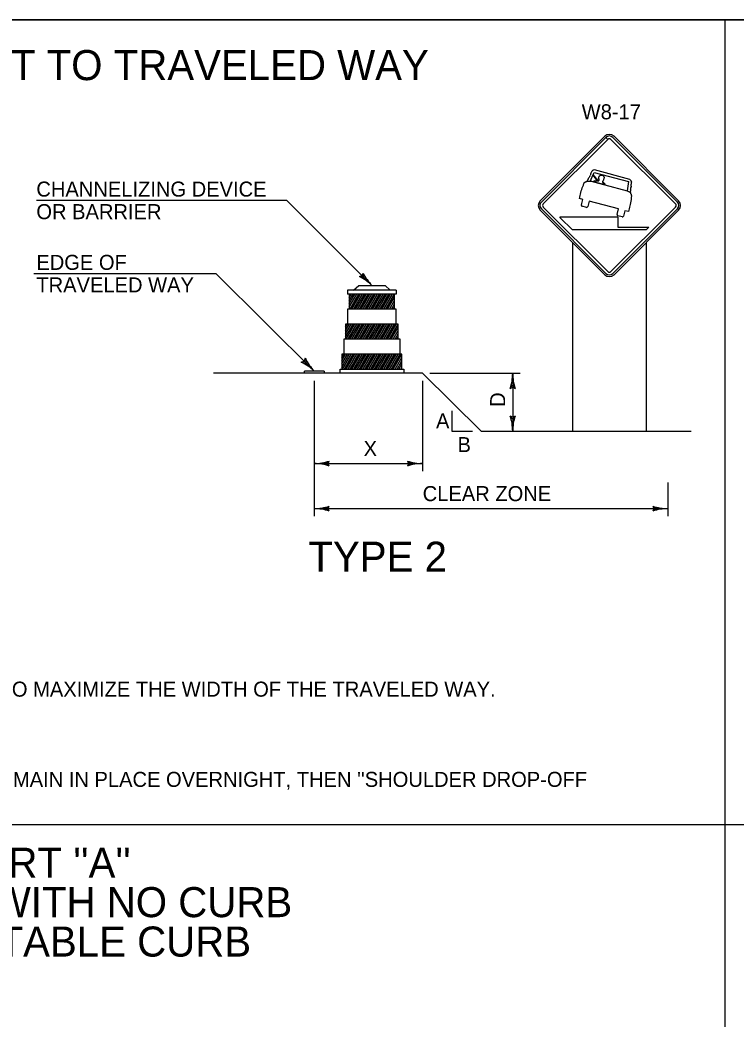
# Model space of a CAD drawing. Extents: x 0 to 32, y 0 to 21.
# Drawn here: x 6.22 to 12.89, y 11.7 to 21 of the extents above; entities that cross this region are included whole.
import ezdxf

# ---------------------------------------------------------------- set-up
doc = ezdxf.new("R2010")
doc.units = 0
for name, color, linetype in [('Default', 7, 'Continuous'), ('Level 1', 7, 'Continuous'), ('Level 60', 7, 'Continuous'), ('Level 63', 7, 'Continuous')]:
    doc.layers.add(name, color=color, linetype=linetype)

msp = doc.modelspace()

# ---------------------------------------------------------------- linework, layer by layer
at = {"layer": 'Default'}
msp.add_lwpolyline([(0, 21), (32, 21), (32, 0), (0, 0)], close=True, dxfattribs=at)
at = {"layer": 'Level 1'}
for p, q in [((11.6658, 19.9173), (11.0645, 19.316)), ((11.0752, 19.3053), (11.6765, 19.9066)), ((11.6765, 19.9066), (11.6944, 19.8887)), ((11.741, 19.9066), (12.3423, 19.3053)), ((12.353, 19.316), (11.7517, 19.9173)), ((11.6944, 19.8887), (11.0931, 19.2874)), ((12.3244, 19.2874), (11.7231, 19.8887)), ((11.519, 19.534), (11.5153, 19.5279)), ((11.5223, 19.5402), (11.519, 19.534)), ((11.5255, 19.5466), (11.5223, 19.5402)), ((11.5255, 19.5466), (11.5284, 19.5529)), ((11.5314, 19.5595), (11.5284, 19.5529)), ((11.5343, 19.5659), (11.5314, 19.5595)), ((11.5316, 19.5013), (11.5549, 19.5549)), ((11.5372, 19.5724), (11.5343, 19.5659)), ((11.5402, 19.5788), (11.5372, 19.5724)), ((11.5435, 19.5851), (11.5402, 19.5788)), ((11.5471, 19.5913), (11.5435, 19.5851)), ((11.5471, 19.5913), (11.5477, 19.5923)), ((11.5477, 19.5923), (11.5486, 19.5933)), ((11.5486, 19.5933), (11.5495, 19.5945)), ((11.5506, 19.5956), (11.5495, 19.5945)), ((11.5506, 19.5956), (11.5518, 19.5969)), ((11.553, 19.598), (11.5518, 19.5969)), ((11.5544, 19.5991), (11.553, 19.598)), ((11.5558, 19.6002), (11.5544, 19.5991)), ((11.558, 19.5621), (11.5549, 19.5549)), ((11.5549, 19.5549), (11.558, 19.5621)), ((11.5549, 19.5549), (11.5958, 19.5025)), ((11.5558, 19.6002), (11.5573, 19.6012)), ((11.5588, 19.602), (11.5573, 19.6012)), ((11.558, 19.5621), (11.5663, 19.5811)), ((11.6035, 19.5031), (11.558, 19.5621)), ((11.5693, 19.6035), (11.5588, 19.602)), ((11.5663, 19.5811), (11.8868, 19.4952)), ((11.8999, 19.515), (11.5693, 19.6035)), ((11.6097, 19.5345), (11.6104, 19.537)), ((11.6104, 19.537), (11.6114, 19.5396)), ((11.6114, 19.5396), (11.6132, 19.5423)), ((11.6152, 19.545), (11.6132, 19.5423)), ((11.6152, 19.545), (11.6178, 19.5475)), ((11.6205, 19.5498), (11.6178, 19.5475)), ((11.6205, 19.5498), (11.6237, 19.552)), ((11.6237, 19.552), (11.6269, 19.5539)), ((11.6269, 19.5539), (11.6302, 19.5554)), ((11.6318, 19.5559), (11.6302, 19.5554)), ((11.6415, 19.5545), (11.6454, 19.5525)), ((11.6479, 19.5509), (11.6454, 19.5525)), ((11.6504, 19.549), (11.6479, 19.5509)), ((11.6504, 19.549), (11.6527, 19.5472)), ((11.6548, 19.5452), (11.6527, 19.5472)), ((11.6548, 19.5452), (11.6566, 19.5432)), ((11.6566, 19.5432), (11.6582, 19.5412)), ((11.6582, 19.5412), (11.6593, 19.5394)), ((11.6601, 19.5378), (11.6593, 19.5394)), ((11.6603, 19.5363), (11.6596, 19.531)), ((11.6601, 19.5378), (11.6603, 19.5363)), ((11.4564, 19.4358), (11.4614, 19.4495)), ((11.4614, 19.4495), (11.4663, 19.4631)), ((11.4663, 19.4631), (11.4713, 19.4764)), ((11.4713, 19.4764), (11.472, 19.478)), ((11.472, 19.478), (11.4728, 19.4796)), ((11.4728, 19.4796), (11.4735, 19.4811)), ((11.4735, 19.4811), (11.4744, 19.4827)), ((11.4744, 19.4827), (11.4753, 19.4841)), ((11.4753, 19.4841), (11.4761, 19.4854)), ((11.4761, 19.4854), (11.477, 19.4866)), ((11.477, 19.4866), (11.4777, 19.4876)), ((11.4777, 19.4876), (11.4784, 19.4885)), ((11.4784, 19.4885), (11.479, 19.4889)), ((11.479, 19.4889), (11.4806, 19.4898)), ((11.4806, 19.4898), (11.4824, 19.4909)), ((11.4824, 19.4909), (11.4843, 19.4919)), ((11.4843, 19.4919), (11.4862, 19.4928)), ((11.4862, 19.4928), (11.4883, 19.4938)), ((11.4883, 19.4938), (11.4904, 19.4948)), ((11.4904, 19.4948), (11.4924, 19.4957)), ((11.4924, 19.4957), (11.4942, 19.4963)), ((11.4942, 19.4963), (11.4959, 19.497)), ((11.4959, 19.497), (11.4974, 19.4975)), ((11.4974, 19.4975), (11.4959, 19.497)), ((11.4967, 19.4972), (11.5316, 19.5013)), ((11.4967, 19.4972), (11.5316, 19.5013)), ((11.5606, 19.4936), (11.4967, 19.4972)), ((11.4996, 19.4995), (11.4974, 19.4975)), ((11.5016, 19.5019), (11.4996, 19.4995)), ((11.5035, 19.5047), (11.5016, 19.5019)), ((11.5053, 19.5078), (11.5035, 19.5047)), ((11.507, 19.511), (11.5053, 19.5078)), ((11.5087, 19.5144), (11.507, 19.511)), ((11.5087, 19.5144), (11.5103, 19.5177)), ((11.5119, 19.5212), (11.5103, 19.5177)), ((11.5136, 19.5245), (11.5119, 19.5212)), ((11.5136, 19.5245), (11.5153, 19.5279)), ((11.5316, 19.5013), (11.5606, 19.4936)), ((11.5316, 19.5013), (11.5606, 19.4936)), ((11.5617, 19.4957), (11.5606, 19.4936)), ((11.6677, 19.4649), (11.5606, 19.4936)), ((11.5606, 19.4936), (11.6677, 19.4649)), ((11.5617, 19.4957), (11.5634, 19.4981)), ((11.5634, 19.4981), (11.5654, 19.5002)), ((11.5654, 19.5002), (11.5673, 19.502)), ((11.5673, 19.502), (11.5694, 19.5032)), ((11.5751, 19.5039), (11.5779, 19.5037)), ((11.5779, 19.5037), (11.5806, 19.5034)), ((11.5806, 19.5034), (11.5833, 19.503)), ((11.5833, 19.503), (11.5861, 19.5028)), ((11.5861, 19.5028), (11.5889, 19.5025)), ((11.5889, 19.5025), (11.5916, 19.5025)), ((11.5916, 19.5025), (11.5943, 19.5025)), ((11.5958, 19.5025), (11.5943, 19.5025)), ((11.5958, 19.5025), (11.6035, 19.5031)), ((11.6035, 19.5031), (11.6046, 19.5029)), ((11.6057, 19.5029), (11.6046, 19.5029)), ((11.6057, 19.5029), (11.6065, 19.5029)), ((11.6074, 19.5029), (11.6065, 19.5029)), ((11.6074, 19.5029), (11.6081, 19.5031)), ((11.6081, 19.5031), (11.6088, 19.5032)), ((11.6088, 19.5251), (11.6085, 19.5274)), ((11.6093, 19.523), (11.6088, 19.5251)), ((11.6088, 19.5032), (11.6094, 19.5033)), ((11.61, 19.5208), (11.6093, 19.523)), ((11.6094, 19.5033), (11.6101, 19.5035)), ((11.61, 19.5208), (11.6106, 19.5186)), ((11.6101, 19.5035), (11.6108, 19.5035)), ((11.6112, 19.5164), (11.6106, 19.5186)), ((11.6108, 19.5035), (11.6111, 19.5043)), ((11.6111, 19.5043), (11.6113, 19.5051)), ((11.6116, 19.5143), (11.6112, 19.5164)), ((11.6115, 19.5059), (11.6113, 19.5051)), ((11.6117, 19.5068), (11.6115, 19.5059)), ((11.6116, 19.5143), (11.6116, 19.5122)), ((11.6117, 19.5112), (11.6116, 19.5122)), ((11.6117, 19.5112), (11.6117, 19.5103)), ((11.6117, 19.5103), (11.6118, 19.5093)), ((11.6118, 19.5076), (11.6117, 19.5068)), ((11.6118, 19.5084), (11.6118, 19.5093)), ((11.6118, 19.5084), (11.6118, 19.5076)), ((11.6445, 19.4941), (11.6426, 19.4921)), ((11.6426, 19.4921), (11.643, 19.4919)), ((11.6435, 19.4916), (11.643, 19.4919)), ((11.6435, 19.4916), (11.6441, 19.4912)), ((11.6447, 19.4908), (11.6441, 19.4912)), ((11.6467, 19.4969), (11.6445, 19.4941)), ((11.6447, 19.4908), (11.6453, 19.4903)), ((11.6453, 19.4903), (11.6459, 19.4898)), ((11.6462, 19.4893), (11.6459, 19.4898)), ((11.6459, 19.4878), (11.6463, 19.4883)), ((11.6481, 19.4872), (11.6459, 19.4878)), ((11.6464, 19.4887), (11.6462, 19.4893)), ((11.6463, 19.4883), (11.6464, 19.4887)), ((11.6489, 19.5006), (11.6467, 19.4969)), ((11.6481, 19.4872), (11.6501, 19.4866)), ((11.6511, 19.5049), (11.6489, 19.5006)), ((11.6501, 19.4866), (11.6677, 19.4649)), ((11.6501, 19.4866), (11.6516, 19.4859)), ((11.6677, 19.4649), (11.6501, 19.4866)), ((11.6532, 19.5097), (11.6511, 19.5049)), ((11.6516, 19.4859), (11.6529, 19.4855)), ((11.6529, 19.4855), (11.654, 19.4849)), ((11.6552, 19.5148), (11.6532, 19.5097)), ((11.6569, 19.5201), (11.6552, 19.5148)), ((11.6555, 19.4831), (11.6553, 19.4827)), ((11.6553, 19.4827), (11.6585, 19.4808)), ((11.6584, 19.5257), (11.6569, 19.5201)), ((11.6596, 19.531), (11.6584, 19.5257)), ((11.6649, 19.4737), (11.6662, 19.4711)), ((11.6662, 19.4711), (11.667, 19.4684)), ((11.667, 19.4684), (11.6676, 19.4656)), ((11.6676, 19.4656), (11.6677, 19.4649)), ((11.6677, 19.4649), (11.8747, 19.4094)), ((11.8868, 19.4952), (11.8747, 19.4094)), ((11.9023, 19.5132), (11.8999, 19.515)), ((11.9023, 19.5132), (11.9045, 19.5113)), ((11.9065, 19.5092), (11.9045, 19.5113)), ((11.9083, 19.5068), (11.9065, 19.5092)), ((11.9083, 19.5068), (11.9099, 19.5043)), ((11.9092, 19.4412), (11.9085, 19.4365)), ((11.9092, 19.4412), (11.91, 19.4464)), ((11.9107, 19.4521), (11.91, 19.4464)), ((11.9107, 19.4521), (11.9115, 19.4581)), ((11.9115, 19.4581), (11.9123, 19.4641)), ((11.9123, 19.4641), (11.9129, 19.4701)), ((11.9129, 19.4701), (11.9137, 19.476)), ((11.9143, 19.4933), (11.9134, 19.4962)), ((11.9137, 19.476), (11.9142, 19.4814)), ((11.9142, 19.4814), (11.9147, 19.4863)), ((11.9143, 19.4933), (11.9151, 19.4904)), ((11.9147, 19.4863), (11.9151, 19.4904)), ((11.4314, 19.3379), (11.4334, 19.3517)), ((11.4334, 19.3517), (11.4361, 19.3656)), ((11.4361, 19.3656), (11.4393, 19.3796)), ((11.4393, 19.3796), (11.443, 19.3937)), ((11.443, 19.3937), (11.4472, 19.4078)), ((11.4472, 19.4078), (11.4516, 19.4219)), ((11.4516, 19.4219), (11.4564, 19.4358)), ((11.8747, 19.4094), (11.9052, 19.393)), ((11.8747, 19.4094), (11.9052, 19.393)), ((11.9045, 19.4009), (11.9045, 19.4048)), ((11.9046, 19.3979), (11.9045, 19.4009)), ((11.9048, 19.3955), (11.9046, 19.3979)), ((11.905, 19.3938), (11.9048, 19.3955)), ((11.9052, 19.393), (11.9048, 19.3916)), ((11.9048, 19.3916), (11.9048, 19.3902)), ((11.9048, 19.3902), (11.905, 19.3886)), ((11.9052, 19.393), (11.905, 19.3938)), ((11.905, 19.3886), (11.9055, 19.387)), ((11.9055, 19.387), (11.9061, 19.3854)), ((11.9058, 19.4211), (11.9069, 19.4284)), ((11.9069, 19.4284), (11.9085, 19.4365)), ((11.9088, 19.3808), (11.9101, 19.3795)), ((11.9101, 19.3795), (11.9113, 19.3784)), ((11.9113, 19.3784), (11.912, 19.3767)), ((11.912, 19.3767), (11.9127, 19.3747)), ((11.9141, 19.3647), (11.9122, 19.3456)), ((11.9127, 19.3747), (11.9133, 19.3729)), ((11.9133, 19.3729), (11.9138, 19.3713)), ((8.7056, 19.3209), (6.3741, 19.3209)), ((9.4983, 18.5282), (8.7056, 19.3209)), ((11.0752, 19.3053), (11.0752, 19.3053)), ((11.0931, 19.2587), (11.6944, 18.6574)), ((11.4615, 19.3298), (11.4314, 19.3379)), ((11.4476, 19.2781), (11.4615, 19.3298)), ((11.4951, 19.2549), (11.4548, 19.2657)), ((11.5215, 19.3142), (11.5075, 19.262)), ((11.7938, 19.2408), (11.5215, 19.3142)), ((11.7231, 18.6574), (12.3244, 19.2587)), ((11.8971, 19.2566), (11.8938, 19.2432)), ((11.9001, 19.2697), (11.8971, 19.2566)), ((11.9029, 19.2833), (11.9001, 19.2697)), ((11.9055, 19.2973), (11.9029, 19.2833)), ((11.9079, 19.3122), (11.9055, 19.2973)), ((11.9101, 19.3282), (11.9079, 19.3122)), ((11.9122, 19.3456), (11.9101, 19.3282)), ((11.0645, 19.2301), (11.6658, 18.6288)), ((11.6765, 18.6395), (11.0752, 19.2408)), ((11.2492, 19.1663), (11.7861, 19.1663)), ((12.3423, 19.2408), (11.741, 18.6395)), ((11.7517, 18.6288), (12.353, 19.2301)), ((11.7799, 19.189), (11.7938, 19.2408)), ((11.7861, 19.1663), (11.7861, 19.072)), ((11.8267, 19.166), (11.7871, 19.1766)), ((11.8529, 19.2245), (11.8391, 19.1731)), ((11.8864, 19.2155), (11.8529, 19.2245)), ((11.8903, 19.2296), (11.8864, 19.2155)), ((11.8938, 19.2432), (11.8903, 19.2296)), ((11.7861, 19.072), (12.0758, 19.072)), ((12.0758, 19.072), (12.0514, 19.0471)), ((12.0514, 19.0471), (11.3661, 19.0471)), ((11.3651, 18.9294), (11.3651, 17.172)), ((12.0524, 18.9294), (12.0524, 17.1724)), ((8.0494, 18.6378), (6.3506, 18.6378)), ((8.9613, 17.7308), (8.0494, 18.6378)), ((9.3829, 18.6109), (9.4062, 18.6202)), ((9.4176, 18.6019), (9.3983, 18.6097)), ((9.4062, 18.6202), (9.4156, 18.6435)), ((9.4246, 18.6089), (9.4168, 18.6282)), ((9.3273, 18.4834), (9.3765, 18.5282)), ((9.3765, 18.5282), (9.6201, 18.5283)), ((9.6201, 18.5283), (9.6693, 18.4836)), ((9.2698, 18.4834), (9.2698, 18.4483)), ((9.7247, 18.4483), (9.2698, 18.4483)), ((9.7247, 18.4833), (9.2701, 18.4833)), ((9.2871, 18.4173), (9.3051, 18.4483)), ((9.2871, 18.3266), (9.3576, 18.4483)), ((9.2876, 18.4483), (9.2876, 18.3058)), ((9.2876, 18.3576), (9.34, 18.4483)), ((9.2877, 18.3881), (9.3225, 18.4483)), ((9.2941, 18.3084), (9.375, 18.4483)), ((9.3116, 18.3084), (9.3925, 18.4483)), ((9.3291, 18.3084), (9.4101, 18.4483)), ((9.3466, 18.3084), (9.4275, 18.4483)), ((9.3641, 18.3084), (9.445, 18.4483)), ((9.3816, 18.3084), (9.4625, 18.4483)), ((9.3991, 18.3084), (9.48, 18.4483)), ((9.4166, 18.3084), (9.4975, 18.4483)), ((9.4341, 18.3084), (9.515, 18.4483)), ((9.4516, 18.3084), (9.5325, 18.4483)), ((9.4691, 18.3084), (9.55, 18.4483)), ((9.4866, 18.3084), (9.5675, 18.4483)), ((9.5041, 18.3084), (9.585, 18.4483)), ((9.5216, 18.3084), (9.6025, 18.4483)), ((9.5391, 18.3084), (9.62, 18.4483)), ((9.5566, 18.3084), (9.6375, 18.4483)), ((9.5741, 18.3084), (9.6549, 18.4483)), ((9.5916, 18.3084), (9.6725, 18.4483)), ((9.6091, 18.3084), (9.69, 18.4483)), ((9.6266, 18.3084), (9.7074, 18.4483)), ((9.6441, 18.3084), (9.7074, 18.4183)), ((9.7074, 18.3088), (9.7074, 18.4483)), ((9.7247, 18.4838), (9.7247, 18.4483)), ((9.6616, 18.3084), (9.7076, 18.3883)), ((9.6791, 18.3084), (9.7074, 18.3576)), ((9.6966, 18.3084), (9.7072, 18.3269)), ((9.725, 18.3084), (9.27, 18.3084)), ((9.27, 18.3084), (9.27, 18.168)), ((9.725, 18.168), (9.725, 18.3084)), ((9.2521, 18.0773), (9.3047, 18.1684)), ((9.7421, 18.1684), (9.2522, 18.1684)), ((9.2526, 18.1685), (9.2526, 18.0273)), ((9.2526, 18.0477), (9.3222, 18.1684)), ((9.2526, 18.1085), (9.2872, 18.1684)), ((9.2526, 18.1388), (9.2697, 18.1684)), ((9.2589, 18.0284), (9.3397, 18.1684)), ((9.2764, 18.0284), (9.3572, 18.1684)), ((9.2939, 18.0284), (9.3747, 18.1684)), ((9.3113, 18.0284), (9.3922, 18.1684)), ((9.3289, 18.0284), (9.4097, 18.1684)), ((9.3464, 18.0284), (9.4272, 18.1684)), ((9.3638, 18.0284), (9.4447, 18.1684)), ((9.3813, 18.0284), (9.4622, 18.1684)), ((9.3989, 18.0284), (9.4797, 18.1684)), ((9.4163, 18.0284), (9.4972, 18.1684)), ((9.4338, 18.0284), (9.5146, 18.1684)), ((9.4514, 18.0284), (9.5322, 18.1684)), ((9.4688, 18.0284), (9.5497, 18.1684)), ((9.4863, 18.0284), (9.5671, 18.1684)), ((9.5038, 18.0284), (9.5847, 18.1684)), ((9.5213, 18.0284), (9.6022, 18.1684)), ((9.5388, 18.0284), (9.6196, 18.1684)), ((9.5563, 18.0284), (9.6371, 18.1684)), ((9.5738, 18.0284), (9.6547, 18.1684)), ((9.5913, 18.0284), (9.6721, 18.1684)), ((9.6088, 18.0284), (9.6896, 18.1684)), ((9.6262, 18.0284), (9.7071, 18.1684)), ((9.6438, 18.0284), (9.7246, 18.1684)), ((9.6613, 18.0284), (9.7421, 18.1684)), ((9.6787, 18.0284), (9.7433, 18.1402)), ((9.7425, 18.0293), (9.7425, 18.1685)), ((9.6963, 18.0284), (9.7429, 18.1091)), ((9.7138, 18.0284), (9.7422, 18.0775)), ((9.7312, 18.0284), (9.7424, 18.0477)), ((9.7599, 18.0285), (9.2351, 18.0285)), ((9.2351, 18.0285), (9.2351, 17.8885)), ((9.7599, 17.8894), (9.7599, 18.0285)), ((9.2174, 17.8568), (9.2356, 17.8885)), ((9.7774, 17.8887), (9.2175, 17.8887)), ((9.2175, 17.8887), (9.2175, 17.7487)), ((9.2175, 17.7673), (9.2876, 17.8887)), ((9.218, 17.7986), (9.27, 17.8887)), ((9.2181, 17.8291), (9.2526, 17.8887)), ((9.2242, 17.7487), (9.3051, 17.8887)), ((9.2416, 17.7487), (9.3225, 17.8887)), ((9.2591, 17.7487), (9.34, 17.8887)), ((9.2767, 17.7487), (9.3576, 17.8887)), ((9.2941, 17.7487), (9.375, 17.8887)), ((9.3116, 17.7487), (9.3925, 17.8887)), ((9.3291, 17.7487), (9.4101, 17.8887)), ((9.3466, 17.7487), (9.4275, 17.8887)), ((9.3641, 17.7487), (9.445, 17.8887)), ((9.3816, 17.7487), (9.4625, 17.8887)), ((9.3991, 17.7487), (9.48, 17.8887)), ((9.4166, 17.7487), (9.4975, 17.8887)), ((9.4341, 17.7487), (9.515, 17.8887)), ((9.4516, 17.7487), (9.5325, 17.8887)), ((9.4691, 17.7487), (9.55, 17.8887)), ((9.4866, 17.7487), (9.5675, 17.8887)), ((9.5041, 17.7487), (9.585, 17.8887)), ((9.5216, 17.7487), (9.6025, 17.8887)), ((9.5391, 17.7487), (9.62, 17.8887)), ((9.5566, 17.7487), (9.6375, 17.8887)), ((9.5741, 17.7487), (9.6549, 17.8887)), ((9.5916, 17.7487), (9.6725, 17.8887)), ((9.6091, 17.7487), (9.69, 17.8887)), ((9.6266, 17.7487), (9.7074, 17.8887)), ((9.6441, 17.7487), (9.725, 17.8887)), ((9.6616, 17.7487), (9.7425, 17.8887)), ((9.6791, 17.7487), (9.7599, 17.8887)), ((9.6966, 17.7487), (9.7774, 17.8887)), ((9.7141, 17.7487), (9.7774, 17.8585)), ((9.7774, 17.7487), (9.7774, 17.8887)), ((8.8398, 17.8135), (8.867, 17.8245)), ((8.8578, 17.8122), (8.8805, 17.803)), ((8.8779, 17.8518), (8.867, 17.8245)), ((8.8793, 17.8338), (8.8886, 17.8111)), ((9.7316, 17.7487), (9.7771, 17.8276)), ((9.7491, 17.7487), (9.778, 17.7988)), ((9.7665, 17.7487), (9.7773, 17.7674)), ((9.9683, 17.7104), (8.022, 17.7104)), ((8.8689, 17.7104), (8.8689, 17.7308)), ((9.0536, 17.7308), (8.8689, 17.7308)), ((9.0536, 17.7308), (9.0536, 17.7114)), ((9.2016, 17.7483), (9.7965, 17.7483)), ((9.2016, 17.7102), (9.2016, 17.7483)), ((9.7965, 17.7488), (9.7965, 17.7104)), ((9.9683, 17.7104), (10.5157, 17.1728)), ((10.0383, 17.7104), (10.8783, 17.7104)), ((10.8083, 17.7104), (10.8083, 17.1725)), ((8.9613, 17.6404), (8.9613, 16.3804)), ((9.9683, 17.6404), (9.9683, 16.8004)), ((10.7852, 17.5704), (10.8083, 17.5803)), ((10.8034, 17.6013), (10.7952, 17.5821)), ((10.8083, 17.5803), (10.8314, 17.5704)), ((10.8133, 17.6013), (10.8214, 17.5821)), ((10.8083, 17.3027), (10.7852, 17.3125)), ((10.8034, 17.2816), (10.7952, 17.3009)), ((10.8314, 17.3125), (10.8083, 17.3027)), ((10.8133, 17.2816), (10.8214, 17.3009)), ((10.5157, 17.1728), (12.4713, 17.1711)), ((8.9613, 16.8704), (9.9683, 16.8704)), ((9.0704, 16.8754), (9.0896, 16.8835)), ((9.0704, 16.8655), (9.0896, 16.8573)), ((9.0914, 16.8704), (9.1013, 16.8935)), ((9.1013, 16.8473), (9.0914, 16.8704)), ((9.8283, 16.8935), (9.8382, 16.8704)), ((9.8382, 16.8704), (9.8283, 16.8473)), ((9.8592, 16.8754), (9.84, 16.8835)), ((9.8592, 16.8655), (9.84, 16.8573)), ((12.2522, 16.6925), (12.2522, 16.3804)), ((9.0704, 16.4554), (9.0896, 16.4635)), ((9.0914, 16.4504), (9.1013, 16.4735)), ((12.1122, 16.4735), (12.122, 16.4504)), ((12.1431, 16.4554), (12.1238, 16.4635)), ((8.9613, 16.4504), (12.2522, 16.4504)), ((9.0704, 16.4455), (9.0896, 16.4373)), ((9.1013, 16.4273), (9.0914, 16.4504)), ((12.122, 16.4504), (12.1122, 16.4273)), ((12.1431, 16.4455), (12.1238, 16.4373))]:
    msp.add_line(p, q, dxfattribs=at)
for points in [[(11.6318, 19.5559), (11.6344, 19.5558), (11.6371, 19.5554), (11.6399, 19.5549), (11.6415, 19.5545)], [(11.3661, 19.0471), (11.2492, 19.1579), (11.2492, 19.1663)], [(10.242, 17.362), (10.242, 17.1728), (10.4348, 17.1728)]]:
    msp.add_lwpolyline(points, dxfattribs=at)
for centre, radius, start, end in [((11.7087, 19.8744), 0.0607, 45, 135), ((11.7087, 19.8744), 0.0456, 45, 135), ((11.7087, 19.8744), 0.0202, 45, 135), ((11.6205, 19.529), 0.0121, 153.4735, 187.5674), ((11.573, 19.4978), 0.00645, 70.8108, 123.8438), ((11.6532, 19.4828), 0.00229, 8.3746, 70.6423), ((11.6475, 19.4644), 0.0197, 28.2774, 56.0848), ((11.8601, 19.4776), 0.0565, 19.1665, 28.2151), ((12.0345, 19.4025), 0.13, 171.775, 179.0055), ((11.923, 19.392), 0.0182, 201.4287, 218.2332), ((11.8937, 19.3656), 0.0209, 0.565, 15.6547), ((11.9117, 19.3662), 0.00283, 328.3558, 351.9798), ((11.1074, 19.273), 0.0607, 135, 225), ((11.1074, 19.273), 0.0456, 135, 225), ((11.1074, 19.273), 0.0202, 135, 225), ((11.4574, 19.2754), 0.0101, 165, 255), ((11.4977, 19.2646), 0.0101, 255, 345), ((12.3101, 19.273), 0.0202, 315, 45), ((12.3101, 19.273), 0.0456, 315, 45), ((12.3101, 19.273), 0.0607, 315, 45), ((11.7897, 19.1864), 0.0101, 165, 255), ((11.8294, 19.1758), 0.0101, 255, 345), ((9.1817, 18.2084), 0.45, 45.29835, 63.44042), ((9.8181, 18.8448), 0.45, 206.55958, 224.70165), ((11.7087, 18.6717), 0.0607, 225, 315), ((11.7087, 18.6717), 0.0456, 225, 315), ((11.7087, 18.6717), 0.0202, 225, 315), ((8.6794, 17.4473), 0.3998, 45.15727, 66.34437), ((9.2432, 18.0142), 0.3998, 203.96265, 225.14976), ((10.3583, 17.7128), 0.45, 341.55958, 359.70165), ((11.2583, 17.7128), 0.45, 180.29835, 198.44042), ((10.3583, 17.1702), 0.45, 0.29835, 18.44042), ((11.2583, 17.1702), 0.45, 161.55958, 179.70165), ((8.9589, 17.3204), 0.45, 270.29835, 288.44042), ((8.9589, 16.4204), 0.45, 71.55958, 89.70165), ((9.9707, 17.3204), 0.45, 251.55958, 269.70165), ((9.9707, 16.4204), 0.45, 90.29835, 108.44042), ((8.9589, 16.9004), 0.45, 270.29835, 288.44042), ((12.2545, 16.9004), 0.45, 251.55958, 269.70165), ((8.9589, 16.0004), 0.45, 71.55958, 89.70165), ((12.2545, 16.0004), 0.45, 90.29835, 108.44042)]:
    msp.add_arc(centre, radius, start, end, dxfattribs=at)
at = {"layer": 'Level 60'}
for p, q in [((12.7823, 21), (12.7823, 3)), ((0, 13.51), (32, 13.51))]:
    msp.add_line(p, q, dxfattribs=at)
at = {"layer": 'Level 63'}
msp.add_line((32, 21), (0, 21), dxfattribs=at)

# ---------------------------------------------------------------- texts
at = {"layer": 'Level 1'}
for s, height, p in [('DROP-OFF ADJACENT TO TRAVELED WAY', 0.28, (2.3305, 20.44)), ('CHANNELIZING DEVICE', 0.14, (6.3741, 19.3555)), ('OR BARRIER', 0.14, (6.3741, 19.1455)), ('TYPE 2', 0.28, (8.9064, 15.8629)), ('CHANNELIZING DEVICES OR BARRIER SHOULD BE PLACED TO MAXIMIZE THE WIDTH OF THE TRAVELED WAY.', 0.14, (0.56, 14.7)), ("IF THE DROP-OFF REQUIRES CHANNELIZING DEVICES TO REMAIN IN PLACE OVERNIGHT, THEN ''SHOULDER DROP-OFF", 0.14, (0.56, 13.86)), ("CHART ''A''", 0.28, (5.3237, 13.0143)), ('ALL SPEEDS WITH NO CURB', 0.28, (3.5755, 12.6471)), ('OR MOUNTABLE CURB', 0.28, (4.2125, 12.28))]:
    msp.add_text(s, height=height, dxfattribs=at).set_placement(p)
for s, rotation, p in [('W8-17', 360, (11.4508, 20.0751)), ('EDGE OF', 360, (6.3741, 18.6734)), ('TRAVELED WAY', 360, (6.3741, 18.4634)), ('D', 90, (10.7383, 17.3979)), ('A', 360, (10.0946, 17.1974)), ('B', 360, (10.2949, 16.9769)), ('X', 360, (9.4207, 16.9404)), ('CLEAR ZONE', 360, (9.9707, 16.5204))]:
    msp.add_text(s, height=0.14, rotation=rotation, dxfattribs=at).set_placement(p)

doc.saveas('drawing.dxf')
